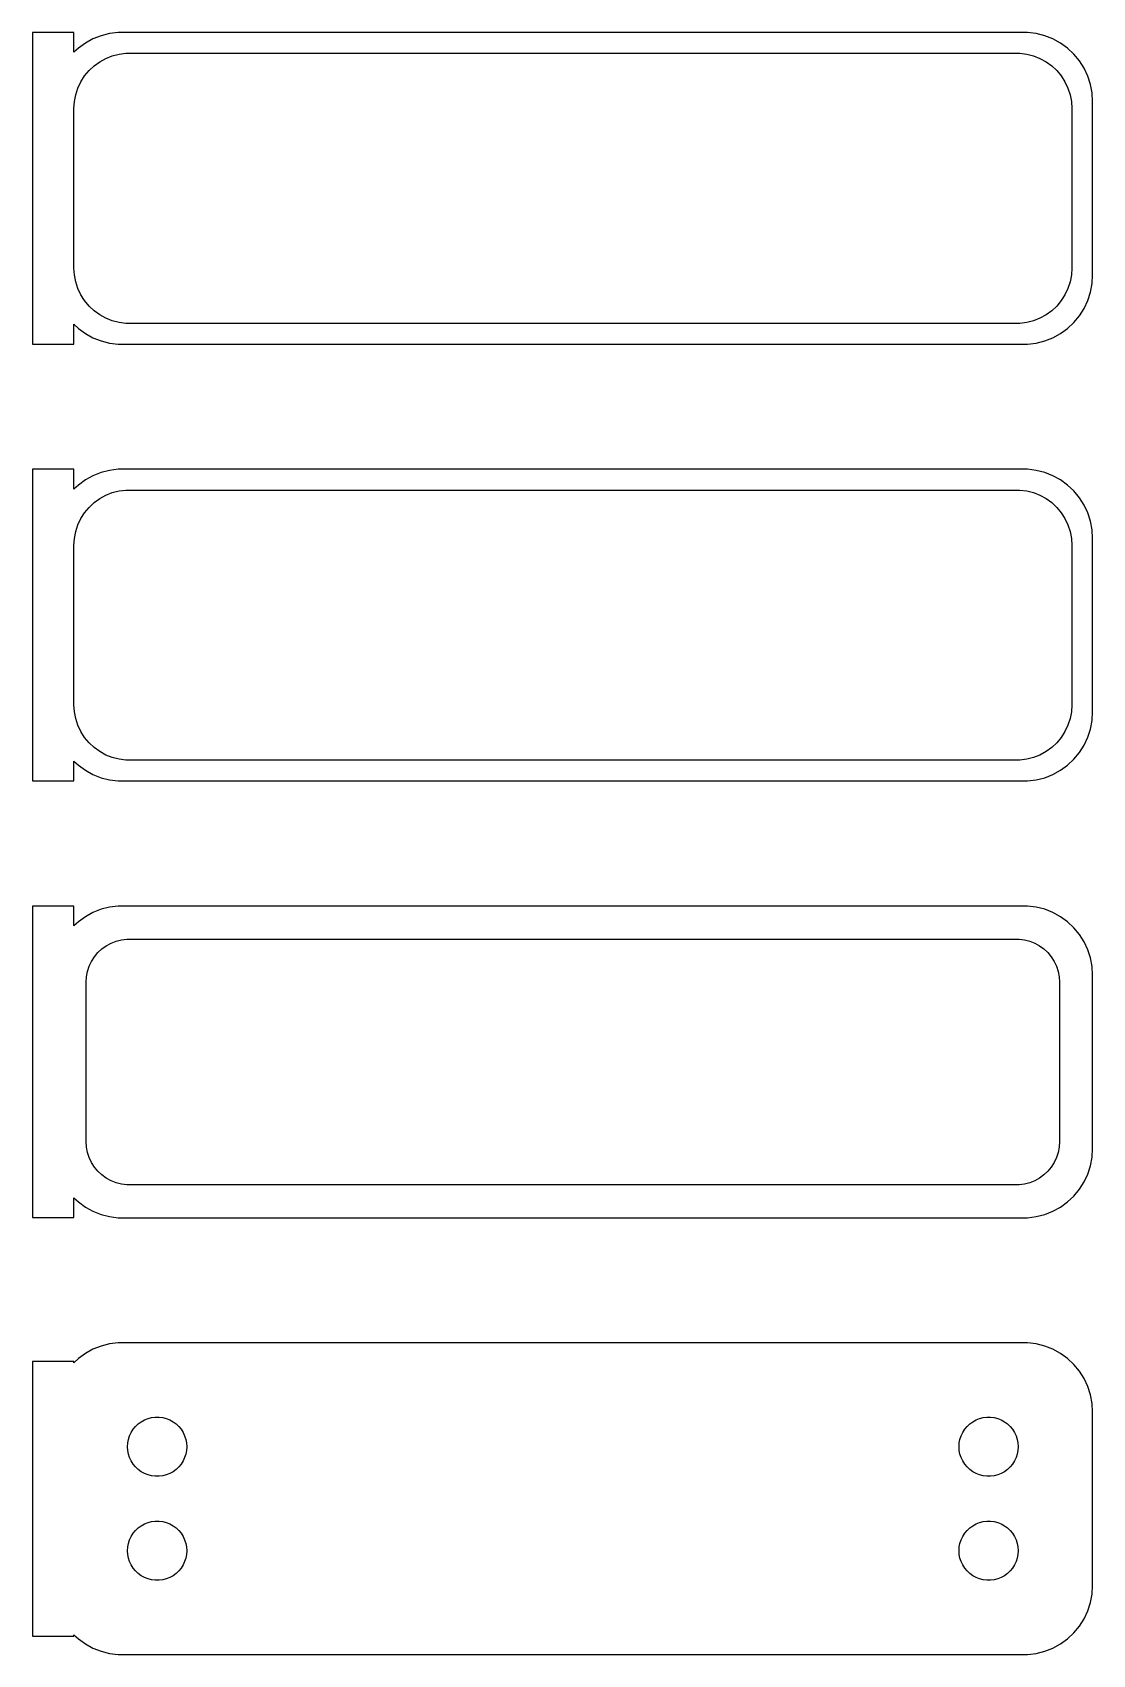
# Model space of a CAD drawing. Header units: metres. Extents: x -39 to 38, y 115 to 232.
import ezdxf

# ---------------------------------------------------------------- set-up
doc = ezdxf.new("R2010")
doc.units = ezdxf.units.M

msp = doc.modelspace()

# ---------------------------------------------------------------- linework, layer by layer
for p, q in [((-36, 231.74), (-39, 231.74)), ((-39, 231.74), (-39, 209.26)), ((-36, 230.309), (-36, 231.74)), ((-33.4369, 231.661), (-34.0451, 231.505)), ((-32.8139, 231.74), (-33.4369, 231.661)), ((32.8139, 231.74), (-32.8139, 231.74)), ((33.4369, 231.661), (32.8139, 231.74)), ((34.0451, 231.505), (33.4369, 231.661)), ((-35.6871, 230.603), (-36, 230.309)), ((-35.1791, 230.972), (-35.6871, 230.603)), ((-34.6289, 231.274), (-35.1791, 230.972)), ((-34.0451, 231.505), (-34.6289, 231.274)), ((34.6289, 231.274), (34.0451, 231.505)), ((35.1791, 230.972), (34.6289, 231.274)), ((35.6871, 230.603), (35.1791, 230.972)), ((36.1448, 230.173), (35.6871, 230.603)), ((-34.9159, 228.988), (-34.5497, 229.332)), ((-34.5497, 229.332), (-34.1433, 229.627)), ((-34.1433, 229.627), (-33.7031, 229.869)), ((-33.7031, 229.869), (-33.2361, 230.054)), ((-33.2361, 230.054), (-32.7495, 230.179)), ((-32.7495, 230.179), (-32.2512, 230.242)), ((-32.2512, 230.242), (32.2512, 230.242)), ((32.2512, 230.242), (32.7495, 230.179)), ((32.7495, 230.179), (33.2361, 230.054)), ((33.2361, 230.054), (33.7031, 229.869)), ((33.7031, 229.869), (34.1433, 229.627)), ((34.1433, 229.627), (34.5497, 229.332)), ((34.5497, 229.332), (34.9159, 228.988)), ((36.5451, 229.689), (36.1448, 230.173)), ((36.8815, 229.159), (36.5451, 229.689)), ((-35.7191, 227.722), (-35.5052, 228.177)), ((-35.5052, 228.177), (-35.2361, 228.601)), ((-35.2361, 228.601), (-34.9159, 228.988)), ((34.9159, 228.988), (35.2361, 228.601)), ((35.2361, 228.601), (35.5052, 228.177)), ((35.5052, 228.177), (35.7191, 227.722)), ((37.1489, 228.591), (36.8815, 229.159)), ((37.3429, 227.993), (37.1489, 228.591)), ((-35.9685, 226.751), (-35.8743, 227.245)), ((-35.8743, 227.245), (-35.7191, 227.722)), ((35.7191, 227.722), (35.8743, 227.245)), ((35.8743, 227.245), (35.9685, 226.751)), ((37.4606, 227.377), (37.3429, 227.993)), ((37.5, 226.75), (37.4606, 227.377)), ((-36, 226.25), (-35.9685, 226.751)), ((-36, 214.75), (-36, 226.25)), ((35.9685, 226.751), (36, 226.25)), ((36, 226.25), (36, 214.75)), ((37.5, 214.25), (37.5, 226.75)), ((-35.9685, 214.249), (-36, 214.75)), ((-35.8743, 213.755), (-35.9685, 214.249)), ((35.9685, 214.249), (35.8743, 213.755)), ((36, 214.75), (35.9685, 214.249)), ((37.4606, 213.623), (37.5, 214.25)), ((-35.7191, 213.278), (-35.8743, 213.755)), ((-35.5052, 212.823), (-35.7191, 213.278)), ((35.7191, 213.278), (35.5052, 212.823)), ((35.8743, 213.755), (35.7191, 213.278)), ((37.1489, 212.409), (37.3429, 213.007)), ((37.3429, 213.007), (37.4606, 213.623)), ((-35.2361, 212.399), (-35.5052, 212.823)), ((-34.9159, 212.012), (-35.2361, 212.399)), ((-34.5497, 211.668), (-34.9159, 212.012)), ((34.9159, 212.012), (34.5497, 211.668)), ((35.2361, 212.399), (34.9159, 212.012)), ((35.5052, 212.823), (35.2361, 212.399)), ((36.5451, 211.311), (36.8815, 211.841)), ((36.8815, 211.841), (37.1489, 212.409)), ((-36, 210.691), (-35.6871, 210.397)), ((-36, 209.26), (-36, 210.691)), ((-34.1433, 211.373), (-34.5497, 211.668)), ((-33.7031, 211.131), (-34.1433, 211.373)), ((-33.2361, 210.946), (-33.7031, 211.131)), ((-32.7495, 210.821), (-33.2361, 210.946)), ((-32.2512, 210.758), (-32.7495, 210.821)), ((32.2512, 210.758), (-32.2512, 210.758)), ((32.7495, 210.821), (32.2512, 210.758)), ((33.2361, 210.946), (32.7495, 210.821)), ((33.7031, 211.131), (33.2361, 210.946)), ((34.1433, 211.373), (33.7031, 211.131)), ((34.5497, 211.668), (34.1433, 211.373)), ((35.6871, 210.397), (36.1448, 210.827)), ((36.1448, 210.827), (36.5451, 211.311)), ((-35.6871, 210.397), (-35.1791, 210.028)), ((-35.1791, 210.028), (-34.6289, 209.726)), ((-34.6289, 209.726), (-34.0451, 209.495)), ((-34.0451, 209.495), (-33.4369, 209.339)), ((33.4369, 209.339), (34.0451, 209.495)), ((34.0451, 209.495), (34.6289, 209.726)), ((34.6289, 209.726), (35.1791, 210.028)), ((35.1791, 210.028), (35.6871, 210.397)), ((-39, 209.26), (-36, 209.26)), ((-33.4369, 209.339), (-32.8139, 209.26)), ((-32.8139, 209.26), (32.8139, 209.26)), ((32.8139, 209.26), (33.4369, 209.339)), ((-36, 200.24), (-39, 200.24)), ((-39, 200.24), (-39, 177.76)), ((-36, 198.809), (-36, 200.24)), ((-33.4369, 200.161), (-34.0451, 200.005)), ((-32.8139, 200.24), (-33.4369, 200.161)), ((32.8139, 200.24), (-32.8139, 200.24)), ((33.4369, 200.161), (32.8139, 200.24)), ((34.0451, 200.005), (33.4369, 200.161)), ((-35.6871, 199.103), (-36, 198.809)), ((-35.1791, 199.472), (-35.6871, 199.103)), ((-34.6289, 199.774), (-35.1791, 199.472)), ((-34.0451, 200.005), (-34.6289, 199.774)), ((34.6289, 199.774), (34.0451, 200.005)), ((35.1791, 199.472), (34.6289, 199.774)), ((35.6871, 199.103), (35.1791, 199.472)), ((36.1448, 198.673), (35.6871, 199.103)), ((-34.9159, 197.488), (-34.5497, 197.832)), ((-34.5497, 197.832), (-34.1433, 198.127)), ((-34.1433, 198.127), (-33.7031, 198.369)), ((-33.7031, 198.369), (-33.2361, 198.554)), ((-33.2361, 198.554), (-32.7495, 198.679)), ((-32.7495, 198.679), (-32.2512, 198.742)), ((-32.2512, 198.742), (32.2512, 198.742)), ((32.2512, 198.742), (32.7495, 198.679)), ((32.7495, 198.679), (33.2361, 198.554)), ((33.2361, 198.554), (33.7031, 198.369)), ((33.7031, 198.369), (34.1433, 198.127)), ((34.1433, 198.127), (34.5497, 197.832)), ((34.5497, 197.832), (34.9159, 197.488)), ((36.5451, 198.189), (36.1448, 198.673)), ((36.8815, 197.659), (36.5451, 198.189)), ((-35.7191, 196.222), (-35.5052, 196.677)), ((-35.5052, 196.677), (-35.2361, 197.101)), ((-35.2361, 197.101), (-34.9159, 197.488)), ((34.9159, 197.488), (35.2361, 197.101)), ((35.2361, 197.101), (35.5052, 196.677)), ((35.5052, 196.677), (35.7191, 196.222)), ((37.1489, 197.091), (36.8815, 197.659)), ((37.3429, 196.493), (37.1489, 197.091)), ((-35.9685, 195.251), (-35.8743, 195.745)), ((-35.8743, 195.745), (-35.7191, 196.222)), ((35.7191, 196.222), (35.8743, 195.745)), ((35.8743, 195.745), (35.9685, 195.251)), ((37.4606, 195.877), (37.3429, 196.493)), ((37.5, 195.25), (37.4606, 195.877)), ((-36, 194.75), (-35.9685, 195.251)), ((-36, 183.25), (-36, 194.75)), ((35.9685, 195.251), (36, 194.75)), ((36, 194.75), (36, 183.25)), ((37.5, 182.75), (37.5, 195.25)), ((-35.9685, 182.749), (-36, 183.25)), ((-35.8743, 182.255), (-35.9685, 182.749)), ((35.9685, 182.749), (35.8743, 182.255)), ((36, 183.25), (35.9685, 182.749)), ((37.4606, 182.123), (37.5, 182.75)), ((-35.7191, 181.778), (-35.8743, 182.255)), ((-35.5052, 181.323), (-35.7191, 181.778)), ((-35.2361, 180.899), (-35.5052, 181.323)), ((35.5052, 181.323), (35.2361, 180.899)), ((35.7191, 181.778), (35.5052, 181.323)), ((35.8743, 182.255), (35.7191, 181.778)), ((37.1489, 180.909), (37.3429, 181.507)), ((37.3429, 181.507), (37.4606, 182.123)), ((-34.9159, 180.512), (-35.2361, 180.899)), ((-34.5497, 180.168), (-34.9159, 180.512)), ((-34.1433, 179.873), (-34.5497, 180.168)), ((34.5497, 180.168), (34.1433, 179.873)), ((34.9159, 180.512), (34.5497, 180.168)), ((35.2361, 180.899), (34.9159, 180.512)), ((36.5451, 179.811), (36.8815, 180.341)), ((36.8815, 180.341), (37.1489, 180.909)), ((-36, 179.191), (-35.6871, 178.897)), ((-36, 177.76), (-36, 179.191)), ((-33.7031, 179.631), (-34.1433, 179.873)), ((-33.2361, 179.446), (-33.7031, 179.631)), ((-32.7495, 179.321), (-33.2361, 179.446)), ((-32.2512, 179.258), (-32.7495, 179.321)), ((32.2512, 179.258), (-32.2512, 179.258)), ((32.7495, 179.321), (32.2512, 179.258)), ((33.2361, 179.446), (32.7495, 179.321)), ((33.7031, 179.631), (33.2361, 179.446)), ((34.1433, 179.873), (33.7031, 179.631)), ((35.6871, 178.897), (36.1448, 179.327)), ((36.1448, 179.327), (36.5451, 179.811)), ((-35.6871, 178.897), (-35.1791, 178.528)), ((-35.1791, 178.528), (-34.6289, 178.226)), ((-34.6289, 178.226), (-34.0451, 177.995)), ((-34.0451, 177.995), (-33.4369, 177.839)), ((-33.4369, 177.839), (-32.8139, 177.76)), ((32.8139, 177.76), (33.4369, 177.839)), ((33.4369, 177.839), (34.0451, 177.995)), ((34.0451, 177.995), (34.6289, 178.226)), ((34.6289, 178.226), (35.1791, 178.528)), ((35.1791, 178.528), (35.6871, 178.897)), ((-39, 177.76), (-36, 177.76)), ((-32.8139, 177.76), (32.8139, 177.76)), ((-36, 168.729), (-39, 168.729)), ((-39, 168.729), (-39, 146.271)), ((-36, 167.309), (-36, 168.729)), ((-34.0451, 168.505), (-34.6289, 168.274)), ((-33.4369, 168.661), (-34.0451, 168.505)), ((-32.8139, 168.74), (-33.4369, 168.661)), ((32.8139, 168.74), (-32.8139, 168.74)), ((33.4369, 168.661), (32.8139, 168.74)), ((34.0451, 168.505), (33.4369, 168.661)), ((34.6289, 168.274), (34.0451, 168.505)), ((-35.6871, 167.603), (-36, 167.309)), ((-35.1791, 167.972), (-35.6871, 167.603)), ((-34.6289, 168.274), (-35.1791, 167.972)), ((35.1791, 167.972), (34.6289, 168.274)), ((35.6871, 167.603), (35.1791, 167.972)), ((36.1448, 167.173), (35.6871, 167.603)), ((-33.3254, 166.067), (-32.9619, 166.211)), ((-32.9619, 166.211), (-32.5833, 166.308)), ((-32.5833, 166.308), (-32.1954, 166.357)), ((-32.1954, 166.357), (32.1954, 166.357)), ((32.1954, 166.357), (32.5833, 166.308)), ((32.5833, 166.308), (32.9619, 166.211)), ((32.9619, 166.211), (33.3254, 166.067)), ((36.5451, 166.689), (36.1448, 167.173)), ((36.8815, 166.159), (36.5451, 166.689)), ((37.1489, 165.591), (36.8815, 166.159)), ((-34.7279, 164.75), (-34.5184, 165.08)), ((-34.5184, 165.08), (-34.2692, 165.381)), ((-34.2692, 165.381), (-33.9842, 165.649)), ((-33.9842, 165.649), (-33.668, 165.878)), ((-33.668, 165.878), (-33.3254, 166.067)), ((33.3254, 166.067), (33.668, 165.878)), ((33.668, 165.878), (33.9842, 165.649)), ((33.9842, 165.649), (34.2692, 165.381)), ((34.2692, 165.381), (34.5184, 165.08)), ((34.5184, 165.08), (34.7279, 164.75)), ((37.3429, 164.993), (37.1489, 165.591)), ((37.4606, 164.377), (37.3429, 164.993)), ((-35.0884, 163.64), (-35.0151, 164.024)), ((-35.0151, 164.024), (-34.8943, 164.396)), ((-34.8943, 164.396), (-34.7279, 164.75)), ((34.7279, 164.75), (34.8943, 164.396)), ((34.8943, 164.396), (35.0151, 164.024)), ((35.0151, 164.024), (35.0884, 163.64)), ((37.5, 163.75), (37.4606, 164.377)), ((-35.1129, 163.25), (-35.0884, 163.64)), ((-35.1129, 151.75), (-35.1129, 163.25)), ((35.0884, 163.64), (35.1129, 163.25)), ((35.1129, 163.25), (35.1129, 151.75)), ((37.5, 151.25), (37.5, 163.75)), ((-35.0884, 151.36), (-35.1129, 151.75)), ((-35.0151, 150.976), (-35.0884, 151.36)), ((-34.8943, 150.604), (-35.0151, 150.976)), ((35.0151, 150.976), (34.8943, 150.604)), ((35.0884, 151.36), (35.0151, 150.976)), ((35.1129, 151.75), (35.0884, 151.36)), ((37.4606, 150.623), (37.5, 151.25)), ((-34.7279, 150.25), (-34.8943, 150.604)), ((-34.5184, 149.92), (-34.7279, 150.25)), ((-34.2692, 149.619), (-34.5184, 149.92)), ((34.5184, 149.92), (34.2692, 149.619)), ((34.7279, 150.25), (34.5184, 149.92)), ((34.8943, 150.604), (34.7279, 150.25)), ((37.1489, 149.409), (37.3429, 150.007)), ((37.3429, 150.007), (37.4606, 150.623)), ((-33.9842, 149.351), (-34.2692, 149.619)), ((-33.668, 149.122), (-33.9842, 149.351)), ((-33.3254, 148.933), (-33.668, 149.122)), ((-32.9619, 148.789), (-33.3254, 148.933)), ((-32.5833, 148.692), (-32.9619, 148.789)), ((-32.1954, 148.643), (-32.5833, 148.692)), ((32.1954, 148.643), (-32.1954, 148.643)), ((32.5833, 148.692), (32.1954, 148.643)), ((32.9619, 148.789), (32.5833, 148.692)), ((33.3254, 148.933), (32.9619, 148.789)), ((33.668, 149.122), (33.3254, 148.933)), ((33.9842, 149.351), (33.668, 149.122)), ((34.2692, 149.619), (33.9842, 149.351)), ((36.5451, 148.311), (36.8815, 148.841)), ((36.8815, 148.841), (37.1489, 149.409)), ((-36, 146.271), (-36, 147.691)), ((-36, 147.691), (-35.6871, 147.397)), ((-35.6871, 147.397), (-35.1791, 147.028)), ((35.1791, 147.028), (35.6871, 147.397)), ((35.6871, 147.397), (36.1448, 147.827)), ((36.1448, 147.827), (36.5451, 148.311)), ((-39, 146.271), (-36, 146.271)), ((-35.1791, 147.028), (-34.6289, 146.726)), ((-34.6289, 146.726), (-34.0451, 146.495)), ((-34.0451, 146.495), (-33.4369, 146.339)), ((-33.4369, 146.339), (-32.8139, 146.26)), ((-32.8139, 146.26), (32.8139, 146.26)), ((32.8139, 146.26), (33.4369, 146.339)), ((33.4369, 146.339), (34.0451, 146.495)), ((34.0451, 146.495), (34.6289, 146.726)), ((34.6289, 146.726), (35.1791, 147.028)), ((-34.0451, 137.005), (-34.6289, 136.774)), ((-33.4369, 137.161), (-34.0451, 137.005)), ((-32.8139, 137.24), (-33.4369, 137.161)), ((32.8139, 137.24), (-32.8139, 137.24)), ((33.4369, 137.161), (32.8139, 137.24)), ((34.0451, 137.005), (33.4369, 137.161)), ((34.6289, 136.774), (34.0451, 137.005)), ((-36, 135.903), (-39, 135.903)), ((-39, 135.903), (-39, 116.097)), ((-35.6871, 136.103), (-36, 135.809)), ((-36, 135.809), (-36, 135.903)), ((-35.1791, 136.472), (-35.6871, 136.103)), ((-34.6289, 136.774), (-35.1791, 136.472)), ((35.1791, 136.472), (34.6289, 136.774)), ((35.6871, 136.103), (35.1791, 136.472)), ((36.1448, 135.673), (35.6871, 136.103)), ((36.5451, 135.189), (36.1448, 135.673)), ((36.8815, 134.659), (36.5451, 135.189)), ((37.1489, 134.091), (36.8815, 134.659)), ((37.3429, 133.493), (37.1489, 134.091)), ((37.4606, 132.877), (37.3429, 133.493)), ((37.5, 132.25), (37.4606, 132.877)), ((37.5, 119.75), (37.5, 132.25)), ((-31.7275, 131.005), (-31.5565, 131.212)), ((-31.5565, 131.212), (-31.3611, 131.395)), ((-31.3611, 131.395), (-31.1441, 131.553)), ((-31.1441, 131.553), (-30.9091, 131.682)), ((-30.9091, 131.682), (-30.6598, 131.781)), ((-30.6598, 131.781), (-30.4001, 131.847)), ((-30.4001, 131.847), (-30.1341, 131.881)), ((-30.1341, 131.881), (-29.8659, 131.881)), ((-29.8659, 131.881), (-29.5999, 131.847)), ((-29.5999, 131.847), (-29.3401, 131.781)), ((-29.3401, 131.781), (-29.0908, 131.682)), ((-29.0908, 131.682), (-28.8559, 131.553)), ((-28.8559, 131.553), (-28.6389, 131.395)), ((-28.6389, 131.395), (-28.4434, 131.212)), ((-28.4434, 131.212), (-28.2725, 131.005)), ((28.2725, 131.005), (28.4434, 131.212)), ((28.4434, 131.212), (28.6389, 131.395)), ((28.6389, 131.395), (28.8559, 131.553)), ((28.8559, 131.553), (29.0908, 131.682)), ((29.0908, 131.682), (29.3401, 131.781)), ((29.3401, 131.781), (29.5999, 131.847)), ((29.5999, 131.847), (29.8659, 131.881)), ((29.8659, 131.881), (30.1341, 131.881)), ((30.1341, 131.881), (30.4001, 131.847)), ((30.4001, 131.847), (30.6598, 131.781)), ((30.6598, 131.781), (30.9091, 131.682)), ((30.9091, 131.682), (31.1441, 131.553)), ((31.1441, 131.553), (31.3611, 131.395)), ((31.3611, 131.395), (31.5565, 131.212)), ((31.5565, 131.212), (31.7275, 131.005)), ((-32.1353, 129.75), (-32.1185, 130.018)), ((-32.1185, 130.018), (-32.0682, 130.281)), ((-32.0682, 130.281), (-31.9853, 130.536)), ((-31.9853, 130.536), (-31.8712, 130.779)), ((-31.8712, 130.779), (-31.7275, 131.005)), ((-28.2725, 131.005), (-28.1288, 130.779)), ((-28.1288, 130.779), (-28.0146, 130.536)), ((-28.0146, 130.536), (-27.9318, 130.281)), ((-27.9318, 130.281), (-27.8815, 130.018)), ((-27.8815, 130.018), (-27.8647, 129.75)), ((27.8647, 129.75), (27.8815, 130.018)), ((27.8815, 130.018), (27.9318, 130.281)), ((27.9318, 130.281), (28.0146, 130.536)), ((28.0146, 130.536), (28.1288, 130.779)), ((28.1288, 130.779), (28.2725, 131.005)), ((31.7275, 131.005), (31.8712, 130.779)), ((31.8712, 130.779), (31.9853, 130.536)), ((31.9853, 130.536), (32.0682, 130.281)), ((32.0682, 130.281), (32.1185, 130.018)), ((32.1185, 130.018), (32.1353, 129.75)), ((-32.1185, 129.482), (-32.1353, 129.75)), ((-32.0682, 129.219), (-32.1185, 129.482)), ((-31.9853, 128.964), (-32.0682, 129.219)), ((-31.8712, 128.721), (-31.9853, 128.964)), ((-31.7275, 128.495), (-31.8712, 128.721)), ((-28.1288, 128.721), (-28.2725, 128.495)), ((-28.0146, 128.964), (-28.1288, 128.721)), ((-27.9318, 129.219), (-28.0146, 128.964)), ((-27.8815, 129.482), (-27.9318, 129.219)), ((-27.8647, 129.75), (-27.8815, 129.482)), ((27.8815, 129.482), (27.8647, 129.75)), ((27.9318, 129.219), (27.8815, 129.482)), ((28.0146, 128.964), (27.9318, 129.219)), ((28.1288, 128.721), (28.0146, 128.964)), ((28.2725, 128.495), (28.1288, 128.721)), ((31.8712, 128.721), (31.7275, 128.495)), ((31.9853, 128.964), (31.8712, 128.721)), ((32.0682, 129.219), (31.9853, 128.964)), ((32.1185, 129.482), (32.0682, 129.219)), ((32.1353, 129.75), (32.1185, 129.482)), ((-31.5565, 128.288), (-31.7275, 128.495)), ((-31.3611, 128.105), (-31.5565, 128.288)), ((-31.1441, 127.947), (-31.3611, 128.105)), ((-30.9091, 127.818), (-31.1441, 127.947)), ((-30.6598, 127.719), (-30.9091, 127.818)), ((-30.4001, 127.653), (-30.6598, 127.719)), ((-30.1341, 127.619), (-30.4001, 127.653)), ((-29.8659, 127.619), (-30.1341, 127.619)), ((-29.5999, 127.653), (-29.8659, 127.619)), ((-29.3401, 127.719), (-29.5999, 127.653)), ((-29.0908, 127.818), (-29.3401, 127.719)), ((-28.8559, 127.947), (-29.0908, 127.818)), ((-28.6389, 128.105), (-28.8559, 127.947)), ((-28.4434, 128.288), (-28.6389, 128.105)), ((-28.2725, 128.495), (-28.4434, 128.288)), ((28.4434, 128.288), (28.2725, 128.495)), ((28.6389, 128.105), (28.4434, 128.288)), ((28.8559, 127.947), (28.6389, 128.105)), ((29.0908, 127.818), (28.8559, 127.947)), ((29.3401, 127.719), (29.0908, 127.818)), ((29.5999, 127.653), (29.3401, 127.719)), ((29.8659, 127.619), (29.5999, 127.653)), ((30.1341, 127.619), (29.8659, 127.619)), ((30.4001, 127.653), (30.1341, 127.619)), ((30.6598, 127.719), (30.4001, 127.653)), ((30.9091, 127.818), (30.6598, 127.719)), ((31.1441, 127.947), (30.9091, 127.818)), ((31.3611, 128.105), (31.1441, 127.947)), ((31.5565, 128.288), (31.3611, 128.105)), ((31.7275, 128.495), (31.5565, 128.288)), ((-31.3611, 123.895), (-31.1441, 124.053)), ((-31.1441, 124.053), (-30.9091, 124.182)), ((-30.9091, 124.182), (-30.6598, 124.281)), ((-30.6598, 124.281), (-30.4001, 124.347)), ((-30.4001, 124.347), (-30.1341, 124.381)), ((-30.1341, 124.381), (-29.8659, 124.381)), ((-29.8659, 124.381), (-29.5999, 124.347)), ((-29.5999, 124.347), (-29.3401, 124.281)), ((-29.3401, 124.281), (-29.0908, 124.182)), ((-29.0908, 124.182), (-28.8559, 124.053)), ((-28.8559, 124.053), (-28.6389, 123.895)), ((28.6389, 123.895), (28.8559, 124.053)), ((28.8559, 124.053), (29.0908, 124.182)), ((29.0908, 124.182), (29.3401, 124.281)), ((29.3401, 124.281), (29.5999, 124.347)), ((29.5999, 124.347), (29.8659, 124.381)), ((29.8659, 124.381), (30.1341, 124.381)), ((30.1341, 124.381), (30.4001, 124.347)), ((30.4001, 124.347), (30.6598, 124.281)), ((30.6598, 124.281), (30.9091, 124.182)), ((30.9091, 124.182), (31.1441, 124.053)), ((31.1441, 124.053), (31.3611, 123.895)), ((-32.0682, 122.781), (-31.9853, 123.036)), ((-31.9853, 123.036), (-31.8712, 123.279)), ((-31.8712, 123.279), (-31.7275, 123.505)), ((-31.7275, 123.505), (-31.5565, 123.712)), ((-31.5565, 123.712), (-31.3611, 123.895)), ((-28.6389, 123.895), (-28.4434, 123.712)), ((-28.4434, 123.712), (-28.2725, 123.505)), ((-28.2725, 123.505), (-28.1288, 123.279)), ((-28.1288, 123.279), (-28.0146, 123.036)), ((-28.0146, 123.036), (-27.9318, 122.781)), ((27.9318, 122.781), (28.0146, 123.036)), ((28.0146, 123.036), (28.1288, 123.279)), ((28.1288, 123.279), (28.2725, 123.505)), ((28.2725, 123.505), (28.4434, 123.712)), ((28.4434, 123.712), (28.6389, 123.895)), ((31.3611, 123.895), (31.5565, 123.712)), ((31.5565, 123.712), (31.7275, 123.505)), ((31.7275, 123.505), (31.8712, 123.279)), ((31.8712, 123.279), (31.9853, 123.036)), ((31.9853, 123.036), (32.0682, 122.781)), ((-32.1353, 122.25), (-32.1185, 122.518)), ((-32.1185, 121.982), (-32.1353, 122.25)), ((-32.1185, 122.518), (-32.0682, 122.781)), ((-32.0682, 121.719), (-32.1185, 121.982)), ((-31.9853, 121.464), (-32.0682, 121.719)), ((-27.9318, 121.719), (-28.0146, 121.464)), ((-27.9318, 122.781), (-27.8815, 122.518)), ((-27.8815, 121.982), (-27.9318, 121.719)), ((-27.8815, 122.518), (-27.8647, 122.25)), ((-27.8647, 122.25), (-27.8815, 121.982)), ((27.8647, 122.25), (27.8815, 122.518)), ((27.8815, 121.982), (27.8647, 122.25)), ((27.8815, 122.518), (27.9318, 122.781)), ((27.9318, 121.719), (27.8815, 121.982)), ((28.0146, 121.464), (27.9318, 121.719)), ((32.0682, 121.719), (31.9853, 121.464)), ((32.0682, 122.781), (32.1185, 122.518)), ((32.1185, 121.982), (32.0682, 121.719)), ((32.1185, 122.518), (32.1353, 122.25)), ((32.1353, 122.25), (32.1185, 121.982)), ((-31.8712, 121.221), (-31.9853, 121.464)), ((-31.7275, 120.995), (-31.8712, 121.221)), ((-31.5565, 120.788), (-31.7275, 120.995)), ((-31.3611, 120.605), (-31.5565, 120.788)), ((-31.1441, 120.447), (-31.3611, 120.605)), ((-28.6389, 120.605), (-28.8559, 120.447)), ((-28.4434, 120.788), (-28.6389, 120.605)), ((-28.2725, 120.995), (-28.4434, 120.788)), ((-28.1288, 121.221), (-28.2725, 120.995)), ((-28.0146, 121.464), (-28.1288, 121.221)), ((28.1288, 121.221), (28.0146, 121.464)), ((28.2725, 120.995), (28.1288, 121.221)), ((28.4434, 120.788), (28.2725, 120.995)), ((28.6389, 120.605), (28.4434, 120.788)), ((28.8559, 120.447), (28.6389, 120.605)), ((31.3611, 120.605), (31.1441, 120.447)), ((31.5565, 120.788), (31.3611, 120.605)), ((31.7275, 120.995), (31.5565, 120.788)), ((31.8712, 121.221), (31.7275, 120.995)), ((31.9853, 121.464), (31.8712, 121.221)), ((-30.9091, 120.318), (-31.1441, 120.447)), ((-30.6598, 120.219), (-30.9091, 120.318)), ((-30.4001, 120.153), (-30.6598, 120.219)), ((-30.1341, 120.119), (-30.4001, 120.153)), ((-29.8659, 120.119), (-30.1341, 120.119)), ((-29.5999, 120.153), (-29.8659, 120.119)), ((-29.3401, 120.219), (-29.5999, 120.153)), ((-29.0908, 120.318), (-29.3401, 120.219)), ((-28.8559, 120.447), (-29.0908, 120.318)), ((29.0908, 120.318), (28.8559, 120.447)), ((29.3401, 120.219), (29.0908, 120.318)), ((29.5999, 120.153), (29.3401, 120.219)), ((29.8659, 120.119), (29.5999, 120.153)), ((30.1341, 120.119), (29.8659, 120.119)), ((30.4001, 120.153), (30.1341, 120.119)), ((30.6598, 120.219), (30.4001, 120.153)), ((30.9091, 120.318), (30.6598, 120.219)), ((31.1441, 120.447), (30.9091, 120.318)), ((37.4606, 119.123), (37.5, 119.75)), ((37.1489, 117.909), (37.3429, 118.507)), ((37.3429, 118.507), (37.4606, 119.123)), ((36.5451, 116.811), (36.8815, 117.341)), ((36.8815, 117.341), (37.1489, 117.909)), ((-39, 116.097), (-36, 116.097)), ((-36, 116.097), (-36, 116.191)), ((-36, 116.191), (-35.6871, 115.897)), ((-35.6871, 115.897), (-35.1791, 115.528)), ((35.1791, 115.528), (35.6871, 115.897)), ((35.6871, 115.897), (36.1448, 116.327)), ((36.1448, 116.327), (36.5451, 116.811)), ((-35.1791, 115.528), (-34.6289, 115.226)), ((-34.6289, 115.226), (-34.0451, 114.995)), ((-34.0451, 114.995), (-33.4369, 114.839)), ((-33.4369, 114.839), (-32.8139, 114.76)), ((-32.8139, 114.76), (32.8139, 114.76)), ((32.8139, 114.76), (33.4369, 114.839)), ((33.4369, 114.839), (34.0451, 114.995)), ((34.0451, 114.995), (34.6289, 115.226)), ((34.6289, 115.226), (35.1791, 115.528))]:
    msp.add_line(p, q)

doc.saveas('drawing.dxf')
